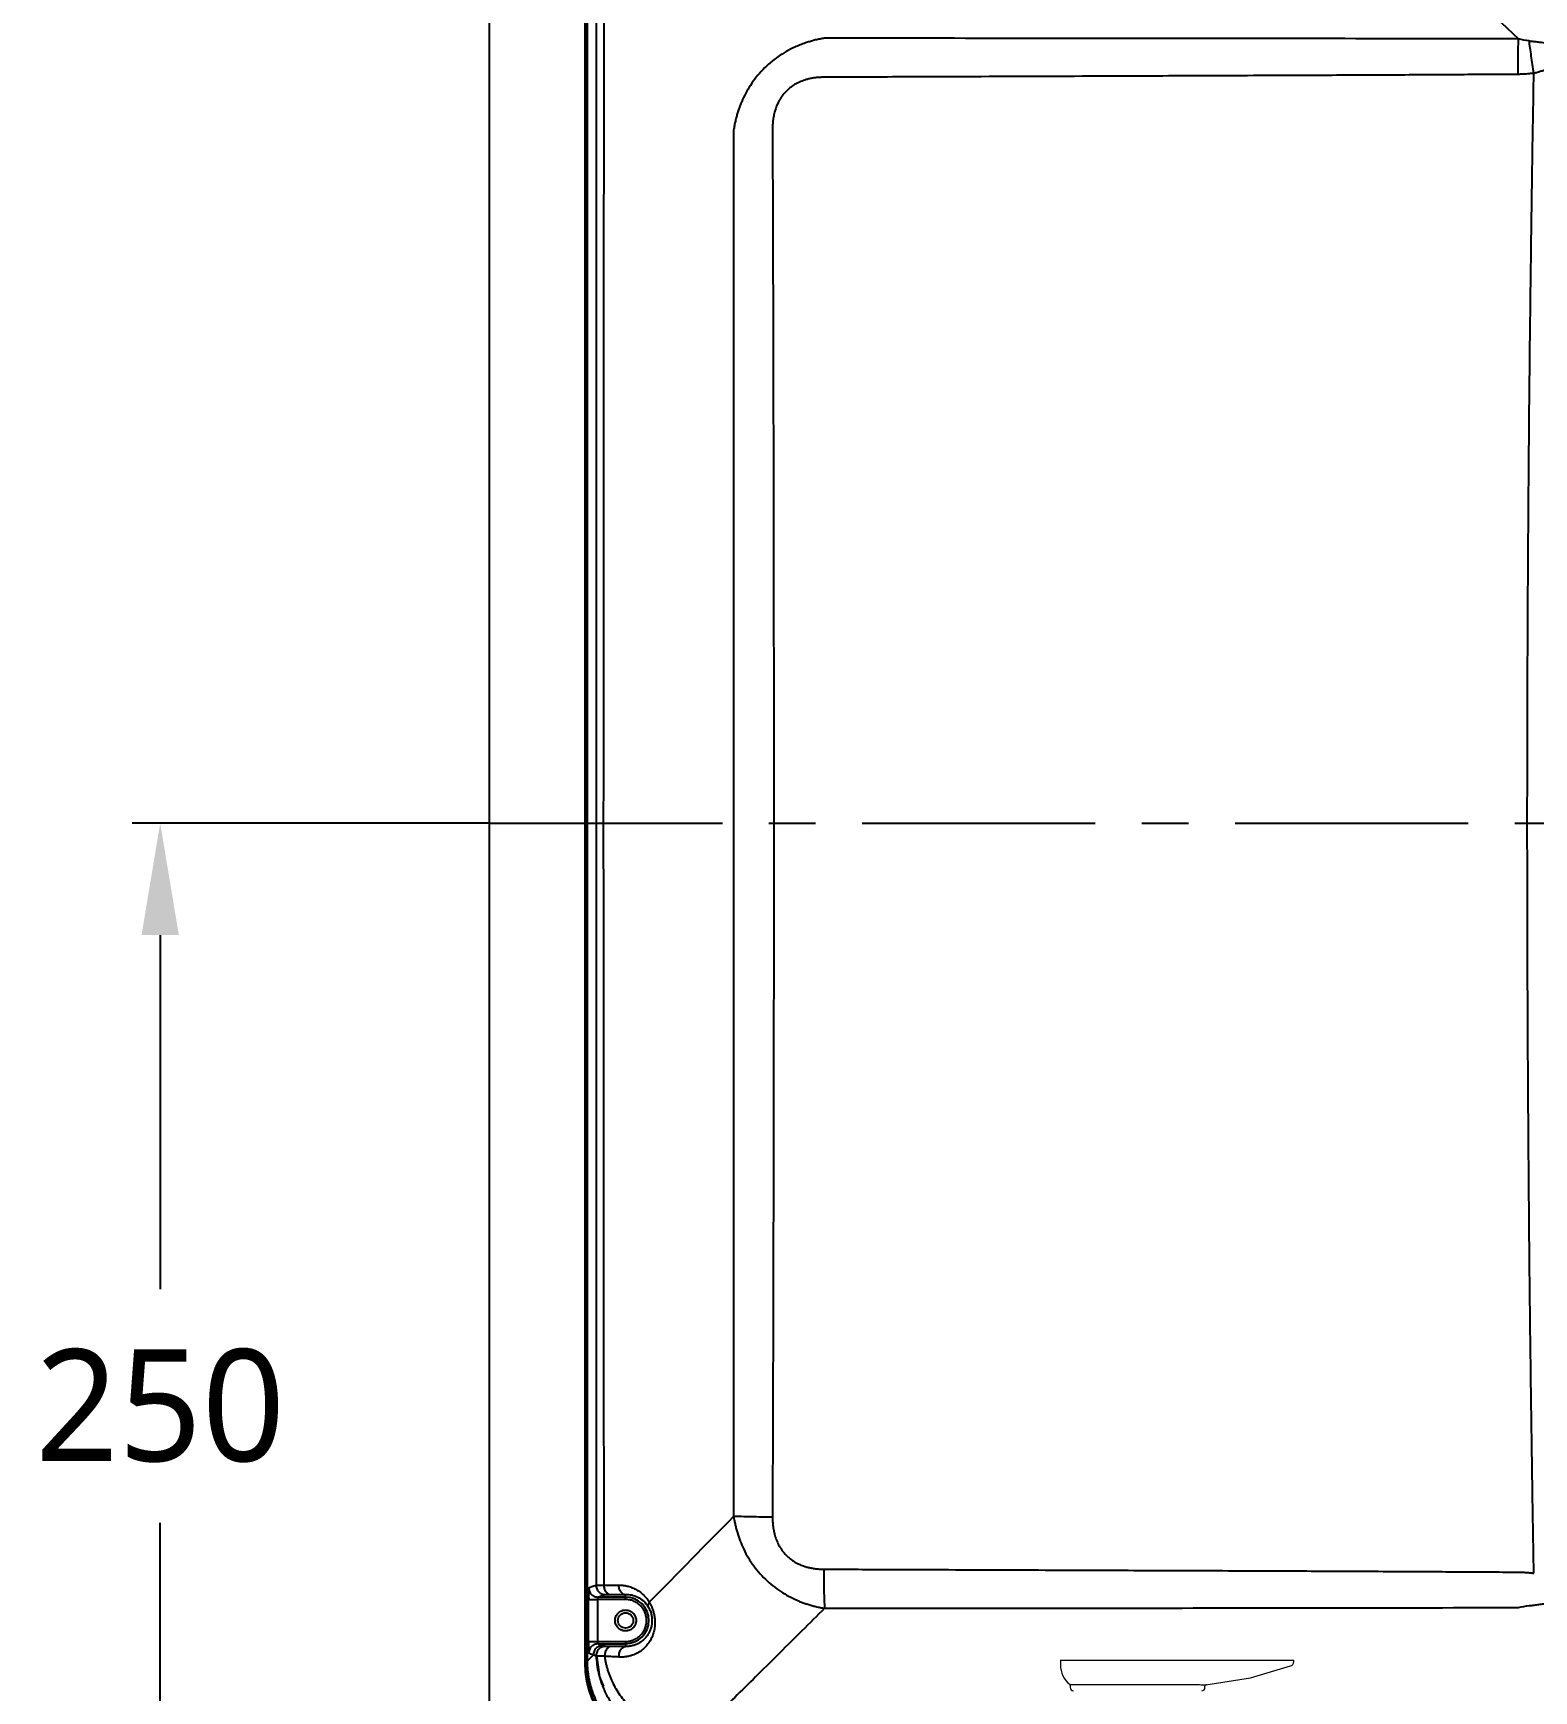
# Model space of a CAD drawing. Extents: x -4150 to 1921, y -105 to 2422.
# Drawn here: x -4106.6 to -3784.7, y 1455.8 to 1811.4 of the extents above; entities that cross this region are included whole.
import ezdxf

# ---------------------------------------------------------------- set-up
doc = ezdxf.new("R2010")
doc.units = 0
doc.header["$LTSCALE"] = 20
doc.header["$MEASUREMENT"] = 0
doc.linetypes.add('CENTER', pattern=[2, 1.25, -0.25, 0.25, -0.25])
doc.layers.get('0').update_dxf_attribs({"linetype": 'CONTINUOUS'})
doc.layers.get('DEFPOINTS').update_dxf_attribs({"linetype": 'CONTINUOUS'})
doc.layers.add('6', color=6, linetype='CONTINUOUS')
doc.layers.add('CENTER', color=2, linetype='CENTER')
doc.styles.get("Standard").update_dxf_attribs({"font": 'NanumGothic.ttf'})
doc.dimstyles.get("Standard").update_dxf_attribs({"dimtxt": 2.7, "dimasz": 2.5, "dimexe": 1.5, "dimexo": 1.5, "dimgap": 1.5, "dimtad": 1, "dimdec": 0, "dimlfac": 10, "dimzin": 0, "dimdsep": 46, "dimtxsty": 'Standard', "dimcen": 0, "dimclrt": 2, "dimadec": 0, "dimazin": 0, "dimtfac": 1, "dimtdec": 0, "dimtmove": 0, "dimatfit": 3, "dimfxl": 0, "dimtolj": 1, "dimtzin": 0, "dimarcsym": 0})

# ---------------------------------------------------------------- blocks, each defined once
blk = doc.blocks.new('*D57')
at = {"color": 3, "lineweight": -2}
for p, q in [((-4008.61, 1641.93), (-4085.38, 1641.93)), ((-4079.38, 1617.93), (-4079.38, 1541.99)), ((-4079.38, 1415.93), (-4079.38, 1491.86)), ((-4022.45, 1391.93), (-4085.38, 1391.93))]:
    blk.add_line(p, q, dxfattribs=at)
at = {"color": 3}
for points in [[(-4083.38, 1617.93), (-4075.38, 1617.93), (-4079.38, 1641.93)], [(-4083.38, 1415.93), (-4075.38, 1415.93), (-4079.38, 1391.93)]]:
    blk.add_solid(points, dxfattribs=at)
at = {"layer": 'DEFPOINTS', "color": 0}
for p in [(-4006.81, 1641.93), (-4079.38, 1391.93), (-4020.65, 1391.93)]:
    blk.add_point(p, dxfattribs=at)
at = {"color": 2, "insert": (-4079.38, 1516.93), "char_height": 24, "attachment_point": 5}
blk.add_mtext('\\A1;250', dxfattribs=at)
blk = doc.blocks.new('*D59')
at = {"color": 3, "lineweight": -2}
for p, q in [((-3988.31, 1823.73), (-3988.31, 1946.81)), ((-3263.35, 1643.73), (-3263.35, 1946.81)), ((-3964.31, 1940.81), (-3287.35, 1940.81))]:
    blk.add_line(p, q, dxfattribs=at)
at = {"color": 3}
for points in [[(-3964.31, 1944.81), (-3964.31, 1936.81), (-3988.31, 1940.81)], [(-3287.35, 1944.81), (-3287.35, 1936.81), (-3263.35, 1940.81)]]:
    blk.add_solid(points, dxfattribs=at)
at = {"layer": 'DEFPOINTS', "color": 0}
for p in [(-3263.35, 1940.81), (-3988.31, 1821.93), (-3263.35, 1641.93)]:
    blk.add_point(p, dxfattribs=at)
at = {"color": 2, "insert": (-3625.83, 1965.87), "char_height": 24, "attachment_point": 5}
blk.add_mtext('\\A1;725', dxfattribs=at)

msp = doc.modelspace()

# ---------------------------------------------------------------- linework, layer by layer
for p, q in [((-3787.97, 1810.15), (-3815.63, 1836.51)), ((-3988.31, 1821.93), (-3988.31, 1461.92)), ((-3988.04, 1821.65), (-3988.04, 1462.2)), ((-3987.78, 1821.65), (-3987.78, 1462.2)), ((-3979.53, 1475.93), (-3985.44, 1475.93)), ((-3979.53, 1475.93), (-3979.53, 1476.53)), ((-3979.53, 1475.43), (-3979.53, 1475.93)), ((-3987.48, 1466.42), (-3987.48, 1475.43)), ((-3979.53, 1475.43), (-3985.48, 1475.43)), ((-3985.48, 1466.42), (-3985.48, 1475.43)), ((-3987.48, 1466.42), (-3985.48, 1466.42)), ((-3985.48, 1466.42), (-3979.53, 1466.42)), ((-3985.44, 1465.92), (-3979.53, 1465.92)), ((-3979.53, 1466.42), (-3979.53, 1465.92)), ((-3979.53, 1465.92), (-3979.53, 1465.32))]:
    msp.add_line(p, q)
at = {"color": 7, "linetype": 'Continuous', "lineweight": 15}
for p, q in [((-3886.24, 1462.42), (-3886.24, 1461.42)), ((-3886.24, 1462.42), (-3869.68, 1462.42)), ((-3869.68, 1462.42), (-3852.72, 1462.42)), ((-3852.72, 1462.42), (-3836.16, 1462.42)), ((-3836.16, 1462.11), (-3836.16, 1462.42)), ((-3884.15, 1456.99), (-3884.15, 1456.53)), ((-3855.22, 1456.53), (-3855.22, 1456.85))]:
    msp.add_line(p, q, dxfattribs=at)
at = {"flags": 128}
for points in [[(-3987.47, 1476.98), (-3987.47, 1476.19), (-3987.45, 1475.43)], [(-3985.78, 1463.47), (-3985.12, 1458.81), (-3984.27, 1456.75)]]:
    msp.add_lwpolyline(points, dxfattribs=at)
at = {"color": 7, "linetype": 'Continuous', "lineweight": 15, "flags": 128}
msp.add_lwpolyline([(-3855.06, 1457.14), (-3845.46, 1458.62), (-3836.88, 1461.2)], dxfattribs=at)
msp.add_circle((-3979.53, 1470.93), 1.65)
for centre, radius, start, end in [((-3979.53, 1470.93), 5, 270, 90), ((-3961.27, 1465.28), 26.2, 177.4509, 180.8815), ((-3968.31, 1461.92), 20, 180, 270), ((-3983.63, 1466.43), 4.5, 240.8201, 242.981)]:
    msp.add_arc(centre, radius, start, end)
at = {"color": 7, "linetype": 'Continuous', "lineweight": 15}
for centre, radius, start, end in [((-3880.79, 1461.43), 5.45, 180.0567, 231.5751), ((-3837.09, 1462.05), 0.913, 284.3178, 4.0579), ((-3884.45, 1456.99), 0.299, 0.1481, 41.8146), ((-3883.45, 1456.53), 0.698, 180, 270), ((-3855.92, 1456.53), 0.698, 270, 0), ((-3854.92, 1456.85), 0.299, 89.7768, 179.9612)]:
    msp.add_arc(centre, radius, start, end, dxfattribs=at)
for points, knots in [([(-3985.86, 1816.38), (-3985.86, 1760.06), (-3985.86, 1703.74), (-3985.86, 1591.11), (-3985.86, 1534.79), (-3985.86, 1478.47)], [0, 0, 0, 0, 0.5, 0.5, 1, 1, 1, 1]), ([(-3984.19, 1816.35), (-3984.2, 1805.58), (-3984.23, 1783.78), (-3984.26, 1750.73), (-3984.29, 1716.97), (-3984.3, 1682.51), (-3984.31, 1639.91), (-3984.3, 1590.02), (-3984.27, 1533.66), (-3984.22, 1496.69), (-3984.2, 1478.5)], [0, 0, 0, 0, 0.095708, 0.193532, 0.293459, 0.395477, 0.499572, 0.671651, 0.83848, 1, 1, 1, 1]), ([(-3936.84, 1810.31), (-3937.01, 1810.28), (-3937.33, 1810.22), (-3937.81, 1810.13), (-3938.29, 1810.03), (-3938.75, 1809.92), (-3939.2, 1809.81), (-3939.64, 1809.69), (-3940.08, 1809.56), (-3940.5, 1809.43), (-3941.18, 1809.21), (-3942.09, 1808.87), (-3943.5, 1808.27), (-3945.07, 1807.46), (-3946.85, 1806.34), (-3948.53, 1805.05), (-3950.1, 1803.58), (-3951.52, 1801.96), (-3952.74, 1800.27), (-3953.78, 1798.51), (-3954.48, 1797.06), (-3954.94, 1795.92), (-3955.24, 1795.12), (-3955.51, 1794.29), (-3955.76, 1793.42), (-3955.99, 1792.51), (-3956.19, 1791.57), (-3956.3, 1790.93), (-3956.35, 1790.6)], [0, 0, 0, 0, 0.016829, 0.033385, 0.049667, 0.065673, 0.081401, 0.096849, 0.112012, 0.126889, 0.141478, 0.184152, 0.225053, 0.295203, 0.36237, 0.435742, 0.507732, 0.579102, 0.65176, 0.717196, 0.785639, 0.813304, 0.84198, 0.871653, 0.90231, 0.933928, 0.966496, 1, 1, 1, 1]), ([(-3787.97, 1810.15), (-3800.38, 1810.17), (-3812.79, 1810.19), (-3837.61, 1810.22), (-3850.02, 1810.24), (-3874.83, 1810.26), (-3887.24, 1810.26), (-3912.04, 1810.28), (-3924.44, 1810.29), (-3936.84, 1810.31)], [0, 0, 0, 0, 0.25, 0.25, 0.5, 0.5, 0.75, 0.75, 1, 1, 1, 1]), ([(-3788, 1802.55), (-3788, 1803.24), (-3788.01, 1803.93), (-3788.01, 1805.3), (-3788.01, 1805.98), (-3788, 1807.28), (-3788, 1807.91), (-3787.99, 1809.09), (-3787.98, 1809.64), (-3787.97, 1810.15)], [0, 0, 0, 0, 0.25, 0.25, 0.5, 0.5, 0.75, 0.75, 1, 1, 1, 1]), ([(-3785.67, 1809.75), (-3785.55, 1809.73), (-3785.3, 1809.7), (-3784.9, 1809.66), (-3784.45, 1809.6), (-3783.84, 1809.52), (-3783.17, 1809.44), (-3782.23, 1809.31), (-3781.17, 1809.15), (-3779.62, 1808.88), (-3778.25, 1808.59), (-3777.07, 1808.31), (-3776.32, 1808.12), (-3775.64, 1807.94), (-3775.03, 1807.78), (-3774.49, 1807.62), (-3774.08, 1807.49), (-3773.77, 1807.39), (-3773.5, 1807.31), (-3773.2, 1807.22), (-3772.94, 1807.13), (-3772.74, 1807.08), (-3772.64, 1807.06), (-3772.6, 1807.05)], [0, 0, 0, 0, 0.022465, 0.04781, 0.075967, 0.106866, 0.166273, 0.205136, 0.291502, 0.379623, 0.527454, 0.592937, 0.653709, 0.710196, 0.762778, 0.811364, 0.856048, 0.878201, 0.902553, 0.93445, 0.96868, 0.984653, 1, 1, 1, 1]), ([(-3784.66, 1802.8), (-3784.85, 1804.04), (-3785.04, 1805.3), (-3785.38, 1807.67), (-3785.54, 1808.78), (-3785.67, 1809.75)], [0, 0, 0, 0, 0.5, 0.5, 1, 1, 1, 1]), ([(-3784.66, 1802.8), (-3784.53, 1802.84), (-3784.27, 1802.91), (-3783.87, 1803.03), (-3783.48, 1803.15), (-3783.09, 1803.27), (-3782.7, 1803.39), (-3782.31, 1803.51), (-3781.92, 1803.64), (-3781.54, 1803.76), (-3781.16, 1803.88), (-3780.78, 1804.01), (-3780.4, 1804.13), (-3780.02, 1804.25), (-3779.65, 1804.37), (-3779.29, 1804.5), (-3778.92, 1804.62), (-3778.56, 1804.74), (-3778.2, 1804.86), (-3777.85, 1804.98), (-3777.5, 1805.1), (-3777.16, 1805.22), (-3776.82, 1805.33), (-3776.49, 1805.45), (-3775.87, 1805.66), (-3774.99, 1805.97), (-3774.09, 1806.27), (-3773.5, 1806.47), (-3773.2, 1806.58), (-3773, 1806.65), (-3772.85, 1806.7), (-3772.7, 1806.75), (-3772.61, 1806.79), (-3772.56, 1806.81)], [0, 0, 0, 0, 0.027733, 0.055494, 0.083276, 0.111075, 0.138885, 0.166701, 0.194517, 0.222337, 0.250164, 0.278004, 0.305858, 0.333728, 0.36161, 0.389503, 0.417404, 0.445314, 0.473233, 0.501161, 0.5291, 0.55705, 0.585012, 0.612986, 0.640971, 0.744354, 0.847698, 0.901197, 0.930019, 0.948175, 0.966294, 0.983463, 1, 1, 1, 1]), ([(-3784.66, 1802.8), (-3784.81, 1802.78), (-3785.12, 1802.73), (-3785.58, 1802.68), (-3786.05, 1802.63), (-3786.52, 1802.6), (-3787.01, 1802.57), (-3787.5, 1802.56), (-3787.83, 1802.55), (-3788, 1802.55)], [0, 0, 0, 0, 0.136399, 0.274843, 0.4154, 0.558135, 0.70311, 0.85038, 1, 1, 1, 1]), ([(-3784.66, 1481.05), (-3784.7, 1483.35), (-3784.78, 1487.91), (-3784.89, 1494.72), (-3785, 1501.45), (-3785.09, 1508.12), (-3785.19, 1514.71), (-3785.34, 1525.86), (-3785.53, 1541.45), (-3785.72, 1561.55), (-3785.87, 1581.59), (-3785.98, 1601.7), (-3786.05, 1621.81), (-3786.07, 1641.93), (-3786.05, 1662.04), (-3785.98, 1682.15), (-3785.87, 1702.26), (-3785.72, 1722.3), (-3785.53, 1742.41), (-3785.32, 1759.08), (-3785.14, 1772.46), (-3785, 1782.43), (-3784.84, 1792.56), (-3784.72, 1799.37), (-3784.66, 1802.8)], [0, 0, 0, 0, 0.0214117, 0.0425795, 0.0635125, 0.0842209, 0.1047157, 0.1250089, 0.1882319, 0.2500106, 0.3125093, 0.3750069, 0.4375037, 0.5000001, 0.5624965, 0.6249933, 0.6874909, 0.7499896, 0.8117678, 0.8749912, 0.9055056, 0.9364873, 0.9679743, 1, 1, 1, 1]), ([(-3937.03, 1801.93), (-3937.16, 1801.92), (-3937.43, 1801.92), (-3937.82, 1801.9), (-3938.21, 1801.88), (-3938.6, 1801.84), (-3938.97, 1801.8), (-3939.34, 1801.74), (-3939.71, 1801.68), (-3940.06, 1801.6), (-3940.42, 1801.52), (-3940.76, 1801.42), (-3941.37, 1801.24), (-3942.23, 1800.91), (-3943.3, 1800.35), (-3944.3, 1799.66), (-3945.2, 1798.83), (-3945.99, 1797.89), (-3946.84, 1796.54), (-3947.36, 1795.25), (-3947.65, 1794.14), (-3947.76, 1793.62), (-3947.85, 1793.1), (-3947.92, 1792.55), (-3947.98, 1791.98), (-3948.01, 1791.37), (-3948.01, 1790.96), (-3948.01, 1790.76)], [0, 0, 0, 0, 0.0226724, 0.0450162, 0.0670434, 0.0887663, 0.1101981, 0.1313524, 0.1522435, 0.1728863, 0.1932962, 0.2134892, 0.2334819, 0.3017909, 0.3679396, 0.4377752, 0.5066224, 0.5752154, 0.6444265, 0.7761894, 0.8076477, 0.8383337, 0.867408, 0.8969729, 0.9308354, 0.9651599, 1, 1, 1, 1]), ([(-3788, 1802.55), (-3790.23, 1802.54), (-3794.65, 1802.51), (-3801.23, 1802.47), (-3810.52, 1802.42), (-3822.39, 1802.36), (-3839.14, 1802.29), (-3857.67, 1802.22), (-3880.35, 1802.13), (-3898.55, 1802.07), (-3912.55, 1802.01), (-3920.46, 1801.99), (-3928.61, 1801.96), (-3934.23, 1801.94), (-3937.03, 1801.93)], [0, 0, 0, 0, 0.044848, 0.088986, 0.132419, 0.231791, 0.327802, 0.469351, 0.60492, 0.784309, 0.835808, 0.886831, 0.94362, 1, 1, 1, 1]), ([(-3956.35, 1790.6), (-3956.36, 1741.05), (-3956.36, 1691.49), (-3956.36, 1592.36), (-3956.36, 1542.8), (-3956.35, 1493.25)], [0, 0, 0, 0, 0.5, 0.5, 1, 1, 1, 1]), ([(-3948.01, 1790.76), (-3948.01, 1788.61), (-3947.99, 1784.39), (-3947.97, 1778.2), (-3947.95, 1770.95), (-3947.92, 1762.77), (-3947.88, 1750.38), (-3947.85, 1738.09), (-3947.83, 1725.69), (-3947.81, 1716.39), (-3947.79, 1707.09), (-3947.78, 1697.78), (-3947.77, 1688.48), (-3947.76, 1679.17), (-3947.75, 1669.86), (-3947.75, 1662.08), (-3947.75, 1655.88), (-3947.75, 1651.22), (-3947.75, 1646.58), (-3947.75, 1641.93), (-3947.75, 1637.27), (-3947.75, 1632.63), (-3947.75, 1627.97), (-3947.75, 1621.77), (-3947.75, 1613.99), (-3947.76, 1604.68), (-3947.77, 1595.37), (-3947.78, 1586.07), (-3947.79, 1576.76), (-3947.81, 1567.46), (-3947.83, 1558.16), (-3947.85, 1545.76), (-3947.88, 1533.47), (-3947.92, 1521.08), (-3947.95, 1511.88), (-3947.98, 1502.48), (-3948, 1496.29), (-3948.01, 1493.09)], [0, 0, 0, 0, 0.021661, 0.042477, 0.062447, 0.094741, 0.124905, 0.187376, 0.218618, 0.249864, 0.281114, 0.31237, 0.343632, 0.374899, 0.40617, 0.437445, 0.453241, 0.468722, 0.48436, 0.499999, 0.515638, 0.531277, 0.546758, 0.562554, 0.593829, 0.6251, 0.656367, 0.687629, 0.718885, 0.750135, 0.781382, 0.812623, 0.875095, 0.905258, 0.937552, 0.967825, 1, 1, 1, 1]), ([(-3948.01, 1493.09), (-3948.79, 1493.1), (-3949.57, 1493.11), (-3951.11, 1493.12), (-3951.87, 1493.13), (-3953.32, 1493.16), (-3954, 1493.18), (-3955.27, 1493.21), (-3955.84, 1493.23), (-3956.35, 1493.25)], [0, 0, 0, 0, 0.25, 0.25, 0.5, 0.5, 0.75, 0.75, 1, 1, 1, 1]), ([(-3956.35, 1493.25), (-3956.33, 1493.09), (-3956.28, 1492.78), (-3956.19, 1492.32), (-3956.1, 1491.87), (-3956.01, 1491.43), (-3955.9, 1491), (-3955.8, 1490.57), (-3955.55, 1489.68), (-3955.13, 1488.37), (-3954.39, 1486.57), (-3953.49, 1484.8), (-3952.36, 1483.01), (-3951.06, 1481.33), (-3949.58, 1479.76), (-3947.97, 1478.34), (-3946.29, 1477.13), (-3944.54, 1476.1), (-3943.12, 1475.41), (-3942, 1474.95), (-3941.23, 1474.66), (-3940.42, 1474.39), (-3939.57, 1474.14), (-3938.69, 1473.91), (-3937.78, 1473.71), (-3937.16, 1473.6), (-3936.84, 1473.54)], [0, 0, 0, 0, 0.016168, 0.032044, 0.047624, 0.062908, 0.077893, 0.092578, 0.106959, 0.171505, 0.232441, 0.303521, 0.37161, 0.445157, 0.517434, 0.588306, 0.660575, 0.725077, 0.792405, 0.81926, 0.847075, 0.875831, 0.905518, 0.936119, 0.967616, 1, 1, 1, 1]), ([(-3948.01, 1493.09), (-3948.01, 1492.96), (-3948.01, 1492.68), (-3948, 1492.28), (-3947.97, 1491.88), (-3947.94, 1491.48), (-3947.89, 1491.03), (-3947.81, 1490.53), (-3947.73, 1490.07), (-3947.64, 1489.71), (-3947.55, 1489.33), (-3947.35, 1488.66), (-3947, 1487.72), (-3946.43, 1486.64), (-3945.74, 1485.63), (-3944.91, 1484.72), (-3943.97, 1483.94), (-3942.97, 1483.31), (-3941.9, 1482.8), (-3940.95, 1482.47), (-3940.1, 1482.25), (-3939.37, 1482.11), (-3938.61, 1482), (-3937.83, 1481.94), (-3937.3, 1481.93), (-3937.03, 1481.92)], [0, 0, 0, 0, 0.023179, 0.046126, 0.068856, 0.091385, 0.113731, 0.145316, 0.176479, 0.19263, 0.208938, 0.24198, 0.310945, 0.378391, 0.448139, 0.517514, 0.585333, 0.654359, 0.718147, 0.784071, 0.825132, 0.867134, 0.910204, 0.954457, 1, 1, 1, 1]), ([(-3937.03, 1481.92), (-3934.81, 1481.92), (-3930.38, 1481.9), (-3923.7, 1481.88), (-3916.98, 1481.85), (-3908.56, 1481.82), (-3898.39, 1481.78), (-3883.92, 1481.73), (-3866.54, 1481.66), (-3847.85, 1481.6), (-3830.22, 1481.53), (-3815.17, 1481.46), (-3801.03, 1481.38), (-3792.39, 1481.33), (-3788, 1481.3)], [0, 0, 0, 0, 0.04459, 0.089379, 0.134462, 0.179929, 0.258905, 0.339325, 0.471333, 0.608824, 0.715458, 0.826175, 0.911718, 1, 1, 1, 1]), ([(-3937.03, 1481.92), (-3937.03, 1481.16), (-3937.03, 1480.38), (-3937.01, 1478.84), (-3937, 1478.08), (-3936.97, 1476.63), (-3936.95, 1475.94), (-3936.9, 1474.66), (-3936.87, 1474.07), (-3936.84, 1473.54)], [0, 0, 0, 0, 0.25, 0.25, 0.5, 0.5, 0.75, 0.75, 1, 1, 1, 1]), ([(-3788, 1481.3), (-3787.83, 1481.3), (-3787.5, 1481.29), (-3787.01, 1481.28), (-3786.52, 1481.25), (-3786.05, 1481.22), (-3785.58, 1481.17), (-3785.12, 1481.12), (-3784.81, 1481.07), (-3784.66, 1481.05)], [0, 0, 0, 0, 0.149624, 0.296898, 0.441874, 0.584609, 0.725165, 0.863606, 1, 1, 1, 1]), ([(-3987.48, 1475.43), (-3987.48, 1475.74), (-3987.48, 1476.23), (-3987.48, 1476.69), (-3987.47, 1476.83), (-3987.47, 1476.84)], [0, 0, 0, 0, 0.629994, 0.966249, 1, 1, 1, 1]), ([(-3987.47, 1476.84), (-3987.47, 1476.96), (-3987.47, 1477.22), (-3987.46, 1477.53), (-3987.45, 1477.84), (-3987.44, 1477.89), (-3987.44, 1477.93)], [0, 0, 0, 0, 0.190145, 0.399701, 0.609445, 1, 1, 1, 1]), ([(-3987.44, 1477.93), (-3987.41, 1477.68), (-3987.37, 1477.29), (-3987.12, 1476.83), (-3986.86, 1476.5), (-3986.54, 1476.25), (-3986.2, 1476.05), (-3985.94, 1476.02), (-3985.82, 1476)], [0, 0, 0, 0, 0.273418, 0.420606, 0.570918, 0.721226, 0.868407, 1, 1, 1, 1]), ([(-3985.86, 1478.47), (-3985.86, 1478.47), (-3985.85, 1478.47), (-3985.82, 1478.47), (-3985.79, 1478.48), (-3985.75, 1478.48), (-3985.7, 1478.48), (-3985.64, 1478.48), (-3985.58, 1478.48), (-3985.51, 1478.48), (-3985.43, 1478.48), (-3985.35, 1478.48), (-3985.27, 1478.49), (-3985.19, 1478.49), (-3985.1, 1478.49), (-3985.02, 1478.49), (-3984.93, 1478.49), (-3984.84, 1478.49), (-3984.76, 1478.49), (-3984.67, 1478.49), (-3984.59, 1478.49), (-3984.5, 1478.49), (-3984.42, 1478.49), (-3984.35, 1478.5), (-3984.27, 1478.5), (-3984.22, 1478.5), (-3984.2, 1478.5)], [0, 0, 0, 0, 0.058471, 0.115757, 0.171793, 0.226521, 0.279887, 0.331844, 0.382351, 0.43137, 0.47887, 0.524825, 0.569213, 0.612016, 0.65322, 0.692815, 0.730796, 0.767157, 0.801897, 0.835018, 0.866522, 0.896414, 0.924701, 0.951388, 0.976485, 1, 1, 1, 1]), ([(-3985.86, 1478.47), (-3985.86, 1478.24), (-3985.82, 1477.98), (-3985.62, 1477.49), (-3985.47, 1477.25), (-3985.08, 1476.86), (-3984.84, 1476.71), (-3984.35, 1476.51), (-3984.1, 1476.47), (-3983.86, 1476.47)], [0, 0, 0, 0, 0.25, 0.25, 0.5, 0.5, 0.75, 0.75, 1, 1, 1, 1]), ([(-3985.48, 1475.43), (-3985.48, 1475.56), (-3985.48, 1475.69), (-3985.46, 1475.87), (-3985.45, 1475.93), (-3985.44, 1475.93)], [0, 0, 0, 0, 0.5, 0.5, 1, 1, 1, 1]), ([(-3984.2, 1478.5), (-3983.67, 1478.5), (-3982.63, 1478.51), (-3981.58, 1478.52), (-3981.06, 1478.53)], [0, 0, 0, 0, 0.502255, 1, 1, 1, 1]), ([(-3984.2, 1478.5), (-3984.2, 1478.26), (-3984.17, 1478.01), (-3984.02, 1477.52), (-3983.9, 1477.28), (-3983.6, 1476.89), (-3983.42, 1476.74), (-3983.05, 1476.54), (-3982.86, 1476.5), (-3982.68, 1476.5)], [0, 0, 0, 0, 0.25, 0.25, 0.5, 0.5, 0.75, 0.75, 1, 1, 1, 1]), ([(-3983.86, 1476.47), (-3983.84, 1476.48), (-3983.73, 1476.48), (-3983.33, 1476.49), (-3983.04, 1476.49), (-3982.68, 1476.5)], [0, 0, 0, 0, 0.5, 0.5, 1, 1, 1, 1]), ([(-3981.06, 1478.53), (-3980.97, 1478.53), (-3980.79, 1478.53), (-3980.53, 1478.51), (-3980.27, 1478.49), (-3980, 1478.46), (-3979.74, 1478.43), (-3979.49, 1478.38), (-3979.23, 1478.32), (-3978.75, 1478.2), (-3978.05, 1477.96), (-3977.18, 1477.53), (-3976.37, 1477), (-3975.78, 1476.49), (-3975.38, 1476.07), (-3975.12, 1475.78), (-3974.89, 1475.48), (-3974.66, 1475.17), (-3974.52, 1474.94), (-3974.46, 1474.83)], [0, 0, 0, 0, 0.036922, 0.073648, 0.110197, 0.146586, 0.182834, 0.21896, 0.254981, 0.290917, 0.423122, 0.55144, 0.671583, 0.786404, 0.830956, 0.874473, 0.91707, 0.958869, 1, 1, 1, 1]), ([(-3981.06, 1478.53), (-3981.05, 1478.29), (-3981.02, 1478.04), (-3980.87, 1477.55), (-3980.75, 1477.31), (-3980.46, 1476.92), (-3980.28, 1476.77), (-3979.91, 1476.58), (-3979.71, 1476.53), (-3979.53, 1476.53)], [0, 0, 0, 0, 0.25, 0.25, 0.5, 0.5, 0.75, 0.75, 1, 1, 1, 1]), ([(-3979.53, 1476.53), (-3979.1, 1476.54), (-3978.66, 1476.49), (-3977.79, 1476.3), (-3977.36, 1476.14), (-3976.52, 1475.72), (-3976.11, 1475.45), (-3975.33, 1474.76), (-3974.97, 1474.34), (-3974.66, 1473.82)], [0, 0, 0, 0, 0.25, 0.25, 0.5, 0.5, 0.75, 0.75, 1, 1, 1, 1]), ([(-3785.67, 1474.11), (-3785.54, 1474.12), (-3785.27, 1474.15), (-3784.83, 1474.2), (-3784.35, 1474.26), (-3783.84, 1474.33), (-3783.33, 1474.39), (-3782.64, 1474.49), (-3781.86, 1474.6), (-3780.82, 1474.76), (-3779.45, 1475.01), (-3777.76, 1475.36), (-3776.3, 1475.74), (-3775.25, 1476.02), (-3774.54, 1476.21), (-3773.92, 1476.41), (-3773.47, 1476.55), (-3773.16, 1476.65), (-3772.94, 1476.72), (-3772.75, 1476.76), (-3772.64, 1476.79), (-3772.6, 1476.8)], [0, 0, 0, 0, 0.024256, 0.051814, 0.082674, 0.116857, 0.148443, 0.182617, 0.251619, 0.302906, 0.394598, 0.538266, 0.67709, 0.742485, 0.806168, 0.866118, 0.916832, 0.940715, 0.962562, 0.986676, 1, 1, 1, 1]), ([(-3987.42, 1475.43), (-3987.39, 1475.43), (-3987.33, 1475.43), (-3986.91, 1475.43), (-3986.26, 1475.43), (-3985.74, 1475.43), (-3985.48, 1475.43)], [0, 0, 0, 0, 0.166228, 0.444152, 0.722083, 1, 1, 1, 1]), ([(-3979.53, 1468.68), (-3979.58, 1468.68), (-3979.68, 1468.68), (-3979.82, 1468.69), (-3979.96, 1468.71), (-3980.09, 1468.74), (-3980.23, 1468.78), (-3980.46, 1468.87), (-3980.78, 1469.03), (-3981.14, 1469.32), (-3981.43, 1469.68), (-3981.63, 1470.08), (-3981.76, 1470.5), (-3981.8, 1470.92), (-3981.76, 1471.35), (-3981.64, 1471.77), (-3981.43, 1472.17), (-3981.14, 1472.53), (-3980.78, 1472.82), (-3980.42, 1473), (-3980.1, 1473.11), (-3979.82, 1473.17), (-3979.63, 1473.17), (-3979.53, 1473.18)], [0, 0, 0, 0, 0.020165, 0.0401667, 0.0600842, 0.0799973, 0.099986, 0.1201294, 0.1850729, 0.2500923, 0.3150359, 0.3800554, 0.4400045, 0.5000288, 0.5599779, 0.6200022, 0.6849457, 0.7499652, 0.8149087, 0.8799282, 0.9200087, 0.9598192, 1, 1, 1, 1]), ([(-3974.46, 1474.83), (-3974.42, 1474.77), (-3974.34, 1474.63), (-3974.23, 1474.43), (-3974.12, 1474.22), (-3974.02, 1474.01), (-3973.93, 1473.8), (-3973.84, 1473.58), (-3973.76, 1473.36), (-3973.68, 1473.14), (-3973.61, 1472.91), (-3973.54, 1472.69), (-3973.48, 1472.46), (-3973.37, 1471.99), (-3973.26, 1471.28), (-3973.22, 1470.29), (-3973.3, 1469.28), (-3973.52, 1468.26), (-3973.88, 1467.26), (-3974.4, 1466.31), (-3975.07, 1465.42), (-3975.91, 1464.62), (-3976.92, 1463.94), (-3977.89, 1463.5), (-3978.73, 1463.26), (-3979.35, 1463.14), (-3979.92, 1463.08), (-3980.42, 1463.05), (-3980.76, 1463.07), (-3980.93, 1463.07)], [0, 0, 0, 0, 0.013434, 0.026639, 0.039632, 0.052432, 0.065061, 0.077539, 0.089888, 0.102133, 0.114295, 0.126401, 0.138475, 0.150541, 0.19834, 0.246893, 0.300545, 0.356919, 0.418216, 0.48263, 0.553639, 0.627161, 0.711256, 0.797104, 0.845321, 0.893964, 0.929211, 0.964532, 1, 1, 1, 1]), ([(-3979.53, 1466.42), (-3979.46, 1466.42), (-3979.32, 1466.42), (-3979.11, 1466.44), (-3978.9, 1466.46), (-3978.69, 1466.5), (-3978.48, 1466.54), (-3978.28, 1466.6), (-3978.08, 1466.66), (-3977.8, 1466.76), (-3977.46, 1466.92), (-3977.06, 1467.15), (-3976.69, 1467.42), (-3976.23, 1467.84), (-3975.74, 1468.44), (-3975.33, 1469.24), (-3975.08, 1470.08), (-3975, 1470.92), (-3975.08, 1471.77), (-3975.33, 1472.61), (-3975.74, 1473.41), (-3976.23, 1474.01), (-3976.69, 1474.43), (-3977.06, 1474.7), (-3977.46, 1474.93), (-3977.86, 1475.12), (-3978.28, 1475.26), (-3978.69, 1475.36), (-3979.11, 1475.42), (-3979.39, 1475.43), (-3979.53, 1475.43)], [0, 0, 0, 0, 0.015134, 0.030167, 0.045131, 0.06006, 0.074987, 0.089948, 0.104974, 0.1201, 0.152258, 0.184453, 0.217296, 0.250176, 0.315811, 0.380082, 0.44003, 0.500016, 0.559965, 0.61995, 0.684221, 0.749856, 0.782699, 0.815579, 0.847737, 0.879933, 0.910063, 0.939938, 0.969827, 1, 1, 1, 1]), ([(-3979.53, 1473.18), (-3979.49, 1473.17), (-3979.39, 1473.17), (-3979.25, 1473.16), (-3979.11, 1473.14), (-3978.97, 1473.11), (-3978.84, 1473.07), (-3978.61, 1472.98), (-3978.29, 1472.82), (-3977.93, 1472.53), (-3977.64, 1472.17), (-3977.43, 1471.77), (-3977.31, 1471.35), (-3977.27, 1470.93), (-3977.31, 1470.5), (-3977.43, 1470.08), (-3977.64, 1469.68), (-3977.93, 1469.32), (-3978.29, 1469.03), (-3978.65, 1468.85), (-3978.97, 1468.74), (-3979.25, 1468.69), (-3979.44, 1468.68), (-3979.53, 1468.68)], [0, 0, 0, 0, 0.020165, 0.040167, 0.060084, 0.079997, 0.099986, 0.120129, 0.185073, 0.250092, 0.315036, 0.380055, 0.440004, 0.500029, 0.559978, 0.620002, 0.684946, 0.749965, 0.814909, 0.879928, 0.920009, 0.959819, 1, 1, 1, 1]), ([(-3974.46, 1474.83), (-3974.6, 1474.63), (-3974.69, 1474.43), (-3974.75, 1474.08), (-3974.72, 1473.93), (-3974.66, 1473.82)], [0, 0, 0, 0, 0.5, 0.5, 1, 1, 1, 1]), ([(-3974.66, 1473.82), (-3974.53, 1473.59), (-3974.29, 1473.15), (-3974, 1472.32), (-3973.92, 1471.75), (-3973.89, 1471.47)], [0, 0, 0, 0, 0.361655, 0.691331, 1, 1, 1, 1]), ([(-3936.84, 1473.54), (-3938.46, 1471.93), (-3941.66, 1468.75), (-3946.4, 1464.04), (-3951.02, 1459.46), (-3955.52, 1455), (-3959.9, 1450.68), (-3962.78, 1447.84), (-3964.2, 1446.45)], [0, 0, 0, 0, 0.178388, 0.35209, 0.521105, 0.68543, 0.845062, 1, 1, 1, 1]), ([(-3936.84, 1473.54), (-3924.44, 1473.56), (-3912.04, 1473.57), (-3887.24, 1473.59), (-3874.83, 1473.59), (-3850.02, 1473.61), (-3837.61, 1473.63), (-3812.79, 1473.66), (-3800.38, 1473.68), (-3787.97, 1473.7)], [0, 0, 0, 0, 0.25, 0.25, 0.5, 0.5, 0.75, 0.75, 1, 1, 1, 1]), ([(-3973.87, 1471.07), (-3973.87, 1470.88), (-3973.86, 1470.39), (-3973.99, 1469.65), (-3974.22, 1468.89), (-3974.56, 1468.19), (-3975.09, 1467.36), (-3975.92, 1466.52), (-3976.89, 1465.92), (-3977.79, 1465.56), (-3978.63, 1465.36), (-3979.22, 1465.34), (-3979.53, 1465.32)], [0, 0, 0, 0, 0.045522, 0.115321, 0.195571, 0.269053, 0.352522, 0.512867, 0.67485, 0.769952, 0.87834, 1, 1, 1, 1]), ([(-3973.89, 1471.47), (-3973.88, 1471.45), (-3973.86, 1471.31), (-3973.87, 1471.18), (-3973.87, 1471.07)], [0, 0, 0, 0, 0.158287, 1, 1, 1, 1]), ([(-3987.47, 1465.01), (-3987.47, 1465.02), (-3987.48, 1465.16), (-3987.48, 1465.62), (-3987.48, 1466.11), (-3987.48, 1466.42)], [0, 0, 0, 0, 0.034288, 0.370629, 1, 1, 1, 1]), ([(-3987.44, 1463.92), (-3987.44, 1463.96), (-3987.45, 1464.01), (-3987.46, 1464.32), (-3987.47, 1464.63), (-3987.47, 1464.88), (-3987.47, 1465.01)], [0, 0, 0, 0, 0.390795, 0.600207, 0.810361, 1, 1, 1, 1]), ([(-3985.44, 1465.92), (-3985.69, 1465.89), (-3986.08, 1465.85), (-3986.54, 1465.6), (-3986.86, 1465.35), (-3987.12, 1465.02), (-3987.37, 1464.56), (-3987.41, 1464.17), (-3987.44, 1463.92)], [0, 0, 0, 0, 0.239464, 0.368362, 0.499999, 0.63164, 0.760541, 1, 1, 1, 1]), ([(-3984.44, 1465.54), (-3984.67, 1465.54), (-3984.92, 1465.5), (-3985.41, 1465.31), (-3985.65, 1465.16), (-3986.04, 1464.77), (-3986.19, 1464.53), (-3986.39, 1464.04), (-3986.44, 1463.78), (-3986.44, 1463.54)], [0, 0, 0, 0, 0.25, 0.25, 0.5, 0.5, 0.75, 0.75, 1, 1, 1, 1]), ([(-3983.85, 1465.38), (-3984.09, 1465.38), (-3984.35, 1465.33), (-3984.85, 1465.13), (-3985.09, 1464.97), (-3985.49, 1464.56), (-3985.64, 1464.31), (-3985.82, 1463.8), (-3985.86, 1463.54), (-3985.85, 1463.3)], [0, 0, 0, 0, 0.25, 0.25, 0.5, 0.5, 0.75, 0.75, 1, 1, 1, 1]), ([(-3985.44, 1465.92), (-3985.45, 1465.92), (-3985.46, 1465.98), (-3985.48, 1466.16), (-3985.48, 1466.29), (-3985.48, 1466.42)], [0, 0, 0, 0, 0.5, 0.5, 1, 1, 1, 1]), ([(-3982.55, 1465.35), (-3982.72, 1465.35), (-3982.91, 1465.31), (-3983.28, 1465.1), (-3983.46, 1464.94), (-3983.75, 1464.54), (-3983.87, 1464.29), (-3984.01, 1463.77), (-3984.03, 1463.51), (-3984.03, 1463.26)], [0, 0, 0, 0, 0.25, 0.25, 0.5, 0.5, 0.75, 0.75, 1, 1, 1, 1]), ([(-3982.55, 1465.35), (-3982.94, 1465.36), (-3983.26, 1465.36), (-3983.7, 1465.37), (-3983.83, 1465.37), (-3983.85, 1465.38)], [0, 0, 0, 0, 0.5, 0.5, 1, 1, 1, 1]), ([(-3980.93, 1463.07), (-3980.95, 1463.32), (-3980.94, 1463.6), (-3980.82, 1464.15), (-3980.72, 1464.42), (-3980.44, 1464.87), (-3980.27, 1465.05), (-3979.9, 1465.27), (-3979.71, 1465.32), (-3979.53, 1465.32)], [0, 0, 0, 0, 0.25, 0.25, 0.5, 0.5, 0.75, 0.75, 1, 1, 1, 1]), ([(-3987.78, 1462.2), (-3987.86, 1462.2), (-3987.92, 1462.2), (-3988.01, 1462.2), (-3988.04, 1462.2), (-3988.04, 1462.2)], [0, 0, 0, 0, 0.5, 0.5, 1, 1, 1, 1]), ([(-3987.78, 1461.92), (-3987.85, 1461.92), (-3987.92, 1461.92), (-3988.01, 1461.92), (-3988.04, 1461.92), (-3988.04, 1461.92)], [0, 0, 0, 0, 0.5, 0.5, 1, 1, 1, 1]), ([(-3988.04, 1461.92), (-3987.98, 1460.75), (-3987.84, 1458.21), (-3986.84, 1454.87), (-3985.47, 1452.1), (-3984.4, 1450.4), (-3983.68, 1449.6), (-3983.51, 1449.41)], [0, 0, 0, 0, 0.26022, 0.560478, 0.761601, 0.944664, 1, 1, 1, 1]), ([(-3986.44, 1463.54), (-3986.48, 1463.49), (-3986.58, 1463.4), (-3986.72, 1463.26), (-3986.85, 1463.13), (-3986.97, 1463.01), (-3987.09, 1462.89), (-3987.2, 1462.78), (-3987.3, 1462.68), (-3987.4, 1462.58), (-3987.49, 1462.49), (-3987.57, 1462.41), (-3987.65, 1462.33), (-3987.72, 1462.26), (-3987.76, 1462.22), (-3987.78, 1462.2)], [0, 0, 0, 0, 0.076887, 0.153779, 0.230678, 0.307583, 0.384494, 0.461411, 0.538334, 0.615263, 0.692198, 0.769139, 0.846087, 0.92304, 1, 1, 1, 1]), ([(-3987.78, 1461.92), (-3987.78, 1461.77), (-3987.77, 1461.46), (-3987.75, 1461.01), (-3987.72, 1460.56), (-3987.68, 1460.12), (-3987.62, 1459.68), (-3987.56, 1459.25), (-3987.5, 1458.83), (-3987.42, 1458.42), (-3987.34, 1458.02), (-3987.25, 1457.62), (-3987.15, 1457.24), (-3987.05, 1456.86), (-3986.94, 1456.5), (-3986.83, 1456.14), (-3986.72, 1455.79), (-3986.6, 1455.46), (-3986.48, 1455.13), (-3986.35, 1454.82), (-3986.02, 1454.02), (-3985.42, 1452.77), (-3984.43, 1451.13), (-3983.29, 1449.61), (-3982.02, 1448.21), (-3980.63, 1446.95), (-3979.11, 1445.81), (-3977.47, 1444.81), (-3976.12, 1444.17), (-3975.13, 1443.76), (-3974.5, 1443.54), (-3973.84, 1443.32), (-3973.14, 1443.12), (-3972.41, 1442.94), (-3971.65, 1442.78), (-3970.85, 1442.65), (-3970.03, 1442.55), (-3969.18, 1442.48), (-3968.6, 1442.46), (-3968.31, 1442.45)], [0, 0, 0, 0, 0.015133, 0.030099, 0.044888, 0.059488, 0.073891, 0.088086, 0.102065, 0.115819, 0.129339, 0.142618, 0.155646, 0.168417, 0.180924, 0.193159, 0.205117, 0.216791, 0.228176, 0.239267, 0.250058, 0.313327, 0.376289, 0.438618, 0.500006, 0.561392, 0.62372, 0.686682, 0.749954, 0.770717, 0.792544, 0.815397, 0.839235, 0.864011, 0.889673, 0.916165, 0.943428, 0.971396, 1, 1, 1, 1]), ([(-3985.85, 1463.3), (-3985.9, 1463.32), (-3986.01, 1463.36), (-3986.16, 1463.42), (-3986.3, 1463.48), (-3986.39, 1463.52), (-3986.44, 1463.54)], [0, 0, 0, 0, 0.251267, 0.501689, 0.751266, 1, 1, 1, 1]), ([(-3985.85, 1463.3), (-3985.8, 1462.68), (-3985.72, 1461.45), (-3985.35, 1459.55), (-3984.91, 1457.95), (-3984.52, 1457.01), (-3984.39, 1456.7)], [0, 0, 0, 0, 0.272107, 0.546182, 0.853824, 1, 1, 1, 1]), ([(-3985.6, 1462.19), (-3985.66, 1462.22), (-3985.72, 1462.25), (-3985.76, 1462.31), (-3985.76, 1462.31)], [0, 0, 0, 0, 0.989804, 1, 1, 1, 1]), ([(-3984.03, 1463.26), (-3984.52, 1463.26), (-3985.39, 1463.27), (-3985.59, 1463.28), (-3985.67, 1463.29)], [0, 0, 0, 0, 0.573265, 1, 1, 1, 1]), ([(-3984.03, 1463.26), (-3984.01, 1463.14), (-3983.98, 1462.9), (-3983.92, 1462.53), (-3983.85, 1462.16), (-3983.78, 1461.79), (-3983.69, 1461.42), (-3983.6, 1461.05), (-3983.5, 1460.67), (-3983.27, 1459.93), (-3982.87, 1458.81), (-3982.21, 1457.35), (-3981.42, 1455.94), (-3980.21, 1454.13), (-3978.4, 1452.06), (-3976.29, 1450.3), (-3974.45, 1449.13), (-3973.02, 1448.37), (-3971.56, 1447.75), (-3970.31, 1447.34), (-3969.31, 1447.08), (-3968.57, 1446.93), (-3967.83, 1446.8), (-3967.34, 1446.75), (-3967.1, 1446.72)], [0, 0, 0, 0, 0.014398, 0.028932, 0.04361, 0.058437, 0.073419, 0.088562, 0.103872, 0.119355, 0.180898, 0.244185, 0.307861, 0.372306, 0.501573, 0.630567, 0.694761, 0.757836, 0.820572, 0.881501, 0.911987, 0.941864, 0.971184, 1, 1, 1, 1]), ([(-3980.93, 1463.07), (-3981.13, 1463.09), (-3981.54, 1463.11), (-3982.12, 1463.14), (-3982.65, 1463.18), (-3983.15, 1463.21), (-3983.6, 1463.23), (-3983.89, 1463.25), (-3984.03, 1463.26)], [0, 0, 0, 0, 0.196122, 0.380414, 0.552913, 0.713653, 0.862671, 1, 1, 1, 1]), ([(-3984.39, 1456.7), (-3984.31, 1456.49), (-3983.77, 1455.1), (-3982.35, 1452.71), (-3980.37, 1450.4), (-3978.66, 1448.89), (-3977.46, 1447.98), (-3976.18, 1447.16), (-3974.84, 1446.43), (-3973.41, 1445.8), (-3971.72, 1445.21), (-3970.17, 1444.81), (-3969.11, 1444.67), (-3968.78, 1444.63)], [0, 0, 0, 0, 0.032956, 0.216022, 0.399681, 0.472242, 0.546282, 0.61887, 0.691572, 0.767926, 0.845266, 0.951043, 1, 1, 1, 1])]:
    msp.add_open_spline(points, degree=3, knots=knots)
for points, degree in [([(-3785.67, 1809.75), (-3786.4, 1809.83), (-3787.17, 1809.97), (-3787.97, 1810.15)], 3), ([(-3956.35, 1493.25), (-3962.38, 1487.12), (-3968.42, 1480.98), (-3974.46, 1474.83)], 3), ([(-3987.44, 1477.93), (-3987.07, 1478.11), (-3986.55, 1478.29), (-3985.86, 1478.47)], 3), ([(-3985.82, 1476), (-3985.44, 1475.93)], 1), ([(-3985.44, 1475.93), (-3985.07, 1476.11), (-3984.55, 1476.29), (-3983.86, 1476.47)], 3), ([(-3982.68, 1476.5), (-3981.63, 1476.51), (-3980.58, 1476.52), (-3979.53, 1476.53)], 3), ([(-3987.48, 1475.43), (-3987.42, 1475.43)], 1), ([(-3787.97, 1473.7), (-3787.17, 1473.88), (-3786.4, 1474.02), (-3785.67, 1474.11)], 3), ([(-3984.44, 1465.54), (-3984.85, 1465.67), (-3985.18, 1465.79), (-3985.44, 1465.92)], 3), ([(-3983.85, 1465.38), (-3984.07, 1465.43), (-3984.26, 1465.49), (-3984.44, 1465.54)], 3), ([(-3979.53, 1465.32), (-3980.57, 1465.33), (-3981.57, 1465.34), (-3982.55, 1465.35)], 3), ([(-3988.04, 1461.92), (-3988.21, 1461.92), (-3988.3, 1461.92), (-3988.31, 1461.92)], 3), ([(-3988.04, 1461.92), (-3988.04, 1462.02), (-3988.04, 1462.11), (-3988.04, 1462.2)], 3), ([(-3987.78, 1462.2), (-3987.78, 1462.11), (-3987.78, 1462.02), (-3987.78, 1461.92)], 3), ([(-3986.44, 1463.54), (-3986.85, 1463.67), (-3987.18, 1463.79), (-3987.44, 1463.92)], 3), ([(-3985.67, 1463.29), (-3985.85, 1463.3)], 1)]:
    msp.add_open_spline(points, degree=degree)
msp.add_open_spline([(-3884.18, 1457.22), (-3884.21, 1457.22), (-3884.29, 1457.22), (-3883.94, 1457.22), (-3883.27, 1457.22), (-3882.17, 1457.22), (-3880.72, 1457.22), (-3878.94, 1457.22), (-3876.92, 1457.22), (-3874.68, 1457.22), (-3872.31, 1457.22), (-3869.84, 1457.22), (-3867.39, 1457.22), (-3864.97, 1457.22), (-3862.69, 1457.2), (-3860.59, 1457.19), (-3858.76, 1457.17), (-3857.23, 1457.16), (-3856.06, 1457.16), (-3855.28, 1457.15), (-3854.97, 1457.15), (-3854.95, 1457.15), (-3854.94, 1457.15)], degree=3, knots=[0, 0, 0, 0, 0.01935, 0.069278, 0.120511, 0.173222, 0.227449, 0.280157, 0.334371, 0.387091, 0.441336, 0.494112, 0.548394, 0.601356, 0.655757, 0.708832, 0.763538, 0.816783, 0.871614, 0.924927, 0.979808, 1, 1, 1, 1], dxfattribs=at)
at = {"layer": '6'}
msp.add_lwpolyline([(-3008.77, 2166.96), (-4008.77, 2166.96), (-4008.77, 241.93), (-2081.27, 241.93), (-2081.27, 1266.93)], dxfattribs=at)
at = {"layer": 'CENTER', "color": 1, "linetype": 'CENTER', "ltscale": 2}
msp.add_line((-4008.77, 1641.93), (-3227.64, 1641.93), dxfattribs=at)

# ---------------------------------------------------------------- dimensions: what is measured, and where the dimension line sits
for base, p1, p2, angle, picture, middle in [((-3263.35, 1940.81), (-3988.31, 1821.93), (-3263.35, 1641.93), 180, '*D59', (-3625.83, 1965.87)), ((-4079.38, 1391.93), (-4006.81, 1641.93), (-4020.65, 1391.93), 90, '*D57', (-4079.38, 1516.93))]:
    dim = msp.add_linear_dim(base=base, p1=p1, p2=p2, angle=angle, dimstyle='Standard', override={"dimscale": 1.2, "dimtxt": 20, "dimasz": 20, "dimexe": 5, "dimgap": 10, "dimtih": 1, "dimtoh": 1, "dimlfac": 1, "dimzin": 12, "dimclrd": 3, "dimclre": 3, "dimazin": 2, "dimarcsym": 1})
    dim.commit()
    dim.dimension.update_dxf_attribs({"geometry": picture, "text_midpoint": middle})

doc.saveas('drawing.dxf')
